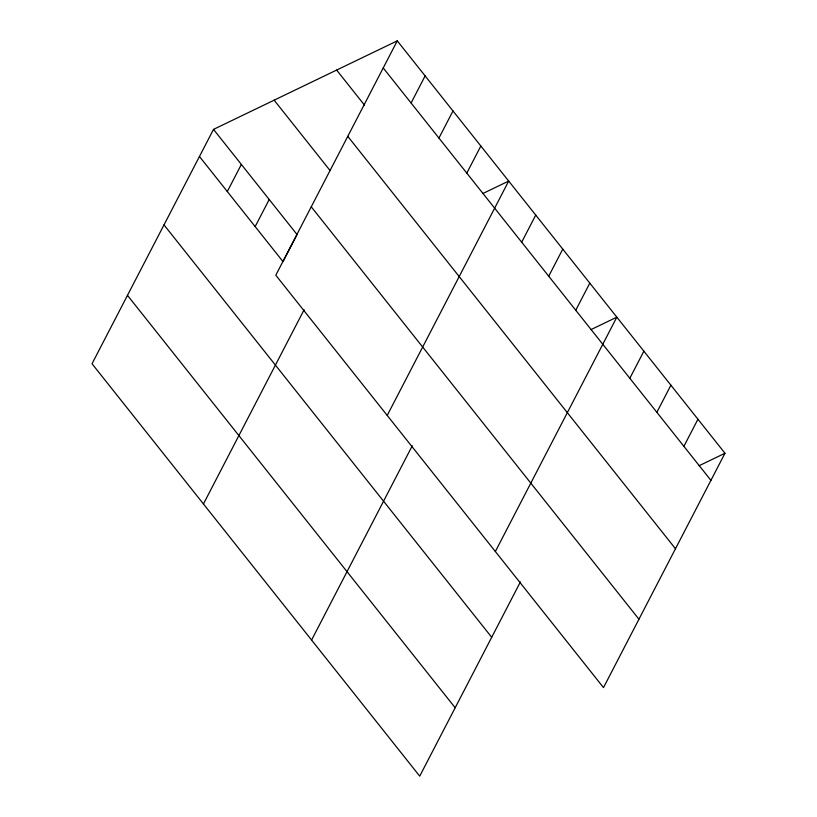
<?xml version="1.0" encoding="UTF-8"?>
<svg xmlns="http://www.w3.org/2000/svg" width="817" height="817" viewBox="0 0 817 817"><rect width="100%" height="100%" fill="white"/><g stroke="black" fill="none" stroke-linecap="round" stroke-linejoin="round"><path stroke-width="1.23" d="M397.276 40.85L275.799 275.206L603.497 687.608L724.975 453.251L397.276 40.85L213.503 129.392L92.025 363.749L419.724 776.15L520.398 581.929M227.31 191.546L241.352 164.442M255.159 226.605L269.212 199.501M411.084 103.003L425.136 75.91M203.443 503.966L304.118 309.735M438.943 138.063L452.986 110.959M466.793 173.112L480.845 146.018M387.217 415.424L508.695 181.068L482.867 193.517M311.583 640.058L412.258 445.827M521.685 242.189L535.727 215.096M548.718 276.217L562.77 249.114M575.75 310.246L589.803 283.142M495.357 551.516L616.835 317.159L591.008 329.608M629.825 378.291L643.867 351.187M656.858 412.309L670.91 385.205M683.89 446.337L697.943 419.233M699.148 465.7L724.975 453.251M383.234 67.954L710.923 480.355M336.635 70.068L364.484 105.127M347.776 136.347L675.475 548.748M274.144 100.174L329.854 170.283M311.257 206.813L638.945 619.215M213.503 129.392L297.061 234.55L283.019 261.654L199.45 156.496M164.003 224.889L491.701 637.291M127.472 295.356L455.171 707.757"/></g></svg>
